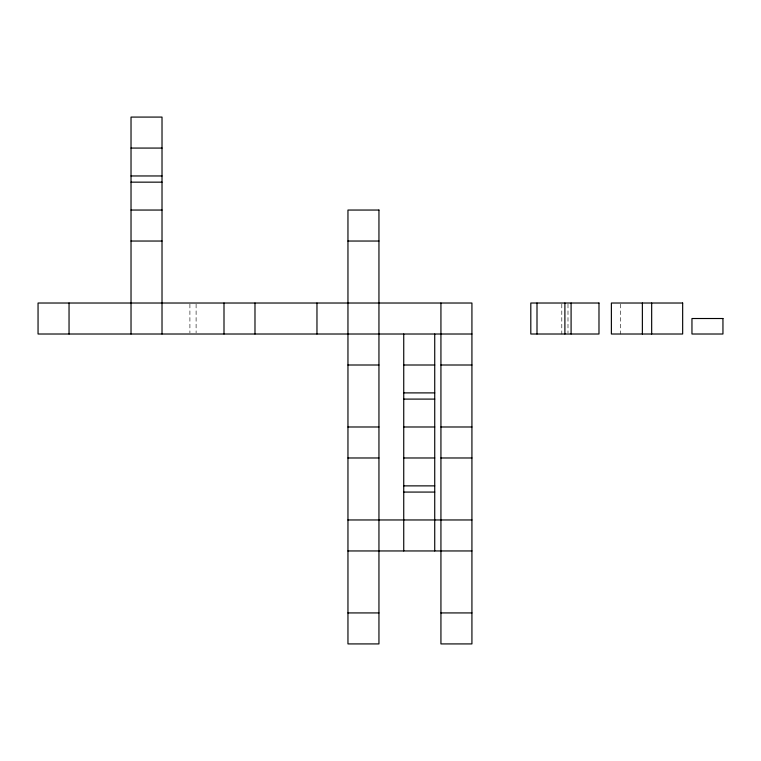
<?xml version="1.0" encoding="UTF-8"?>
<svg xmlns="http://www.w3.org/2000/svg" width="761" height="761" viewBox="0 0 761 761"><rect width="100%" height="100%" fill="white"/><g stroke="black" fill="none" stroke-linecap="round" stroke-linejoin="round"><path stroke-width="0.57" stroke-dasharray="3.81 2.85" d="M620.681 304.172L620.681 334.012M567.991 304.172L567.991 332.861M561.799 304.172L561.799 334.012M196.1 304.172L196.1 332.861M189.908 304.172L189.908 332.861"/><path stroke-width="1.14" d="M131.025 148.072L162.017 148.072M131.025 175.962L162.017 175.962M131.025 182.155L162.017 182.155M131.025 210.046L162.017 210.046M131.025 241.037L162.017 241.037M347.958 241.037L378.949 241.037M471.925 334.012L38.05 334.012L38.05 303.021L471.925 303.021L471.925 643.92L440.933 643.92L440.933 303.021M347.958 365.004L378.949 365.004M403.739 365.004L434.731 365.004M440.933 365.004L471.925 365.004M403.739 392.895L434.731 392.895M403.739 399.097L434.731 399.097M347.958 426.988L378.949 426.988M403.739 426.988L434.731 426.988M440.933 426.988L471.925 426.988M347.958 457.979L378.949 457.979M403.739 457.979L434.731 457.979M440.933 457.979L471.925 457.979M403.739 485.87L434.731 485.87M403.739 492.072L434.731 492.072M347.958 519.963L471.925 519.963M347.958 550.954L471.925 550.954M347.958 612.928L378.949 612.928M440.933 612.928L471.925 612.928M651.673 303.021L651.673 334.012M642.37 303.021L642.37 334.012M571.092 303.021L571.092 334.012M564.9 303.021L564.9 334.012M537 303.021L537 334.012M434.731 334.012L434.731 550.954M403.739 334.012L403.739 550.954M316.966 303.021L316.966 334.012M254.983 303.021L254.983 334.012M224 303.021L224 334.012M162.017 334.012L162.017 117.08L131.025 117.08L131.025 334.012M69.042 303.021L69.042 334.012M378.949 210.046L347.958 210.046L347.958 643.92L378.949 643.92L378.949 210.046M598.983 303.021L530.807 303.021L530.807 334.012L598.983 334.012L598.983 303.021M682.665 303.021L611.378 303.021L611.378 334.012L682.665 334.012L682.665 303.021M722.95 318.517L691.958 318.517L691.958 334.012L722.95 334.012L722.95 318.517"/></g></svg>
